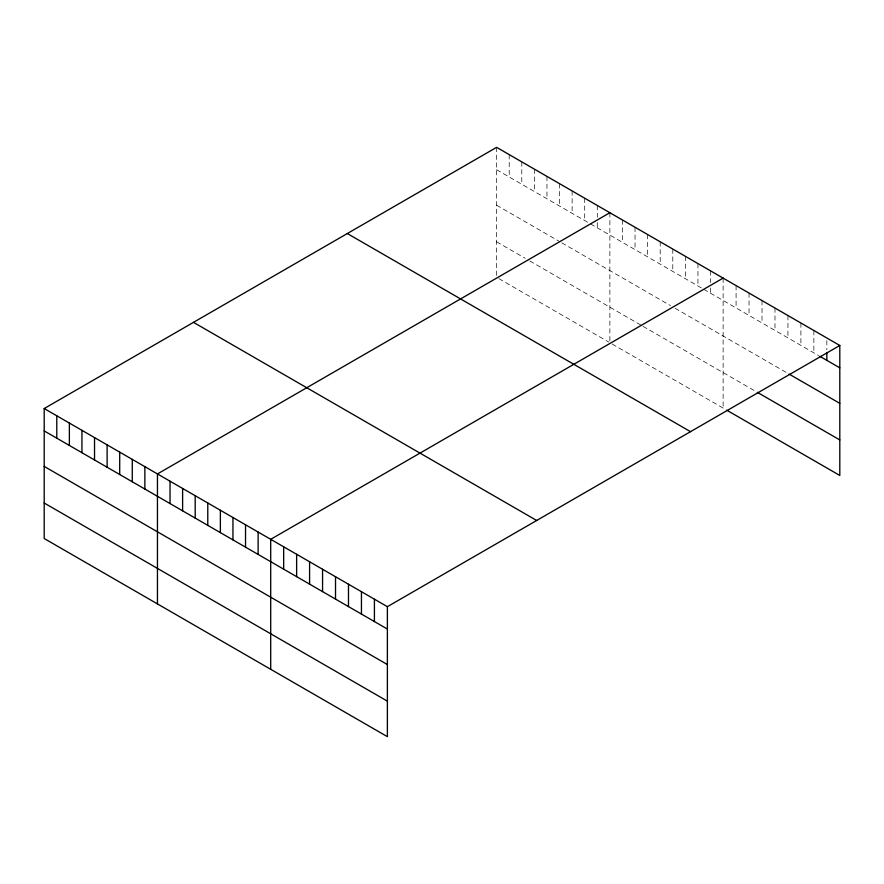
<?xml version="1.0" encoding="UTF-8"?>
<svg xmlns="http://www.w3.org/2000/svg" width="884" height="884" viewBox="0 0 884 884"><rect width="100%" height="100%" fill="white"/><g stroke="black" fill="none" stroke-linecap="round" stroke-linejoin="round"><path stroke-width="0.66" stroke-dasharray="4.42 3.31" d="M496.62 147.341L496.62 276.007M496.62 169.706L589.274 223.199M590.424 223.862L702.526 288.593M703.675 289.245L818.584 355.589M496.62 205.221L559.539 241.542M561.826 242.868L670.503 305.61M675.078 308.251L787.942 373.413M496.62 241.807L525.218 258.316M529.792 260.968L641.906 325.688M643.044 326.351L756.118 391.634M498.907 278.648L608.722 342.042M612.159 344.031L725.477 409.447M826.838 340.616L826.838 349.832M813.866 330.506L813.866 352.871M800.904 323.025L800.904 345.39M787.942 315.533L787.942 337.898M774.981 308.052L774.981 330.417M762.008 300.56L762.008 322.925M749.046 293.079L749.046 315.444M736.085 285.598L736.085 307.964M723.123 278.106L723.123 408.088M710.537 270.847L710.537 282.681M710.537 287.952L710.537 293.212M697.951 263.576L697.951 285.941M685.365 256.316L685.365 278.681M672.79 249.056L672.79 271.421M660.204 241.785L660.204 264.15M647.618 234.525L647.618 256.89M635.032 227.254L635.032 249.62M622.458 219.994L622.458 242.36M609.872 212.724L609.872 341.39M597.286 205.464L597.286 217.298M597.286 222.569L597.286 227.829M584.7 198.193L584.7 220.558M572.125 190.933L572.125 213.298M559.539 183.662L559.539 206.027M546.953 176.402L546.953 198.767M534.367 169.142L534.367 191.508M521.792 161.871L521.792 184.237M509.206 154.612L509.206 176.977"/><path stroke-width="1.33" d="M839.8 345.478L387.38 606.678L387.38 736.659L44.2 538.522L44.2 408.541L496.62 147.341L839.8 345.478L839.8 475.459L726.659 410.132M609.872 212.724L157.451 473.934L157.451 603.905M723.123 278.106L270.703 539.317L270.703 669.287M819.766 356.274L839.8 367.843M789.125 374.098L839.8 403.358M757.301 392.308L839.8 439.945M347.324 233.542L690.503 431.668M193.497 322.351L536.676 520.477M44.2 408.541L387.38 606.678M44.2 430.917L387.38 629.043M44.2 466.421L387.38 664.558M44.2 503.018L387.38 701.145M826.838 352.462L826.838 360.352M374.418 599.197L374.418 621.562M361.446 591.705L361.446 614.071M348.484 584.225L348.484 606.59M335.522 576.733L335.522 599.109M322.561 569.252L322.561 591.617M309.588 561.771L309.588 584.136M296.626 554.279L296.626 576.644M283.665 546.798L283.665 569.163M258.117 532.046L258.117 554.412M245.531 524.787L245.531 547.152M232.945 517.516L232.945 539.881M220.37 510.256L220.37 532.621M207.784 502.985L207.784 525.35M195.198 495.725L195.198 518.09M182.612 488.454L182.612 510.819M170.037 481.194L170.037 503.56M144.865 466.664L144.865 489.029M132.28 459.404L132.28 481.769M119.705 452.133L119.705 474.498M107.119 444.873L107.119 467.238M94.533 437.602L94.533 459.967M81.947 430.342L81.947 452.707M69.372 423.071L69.372 445.437M56.786 415.812L56.786 438.177"/></g></svg>
